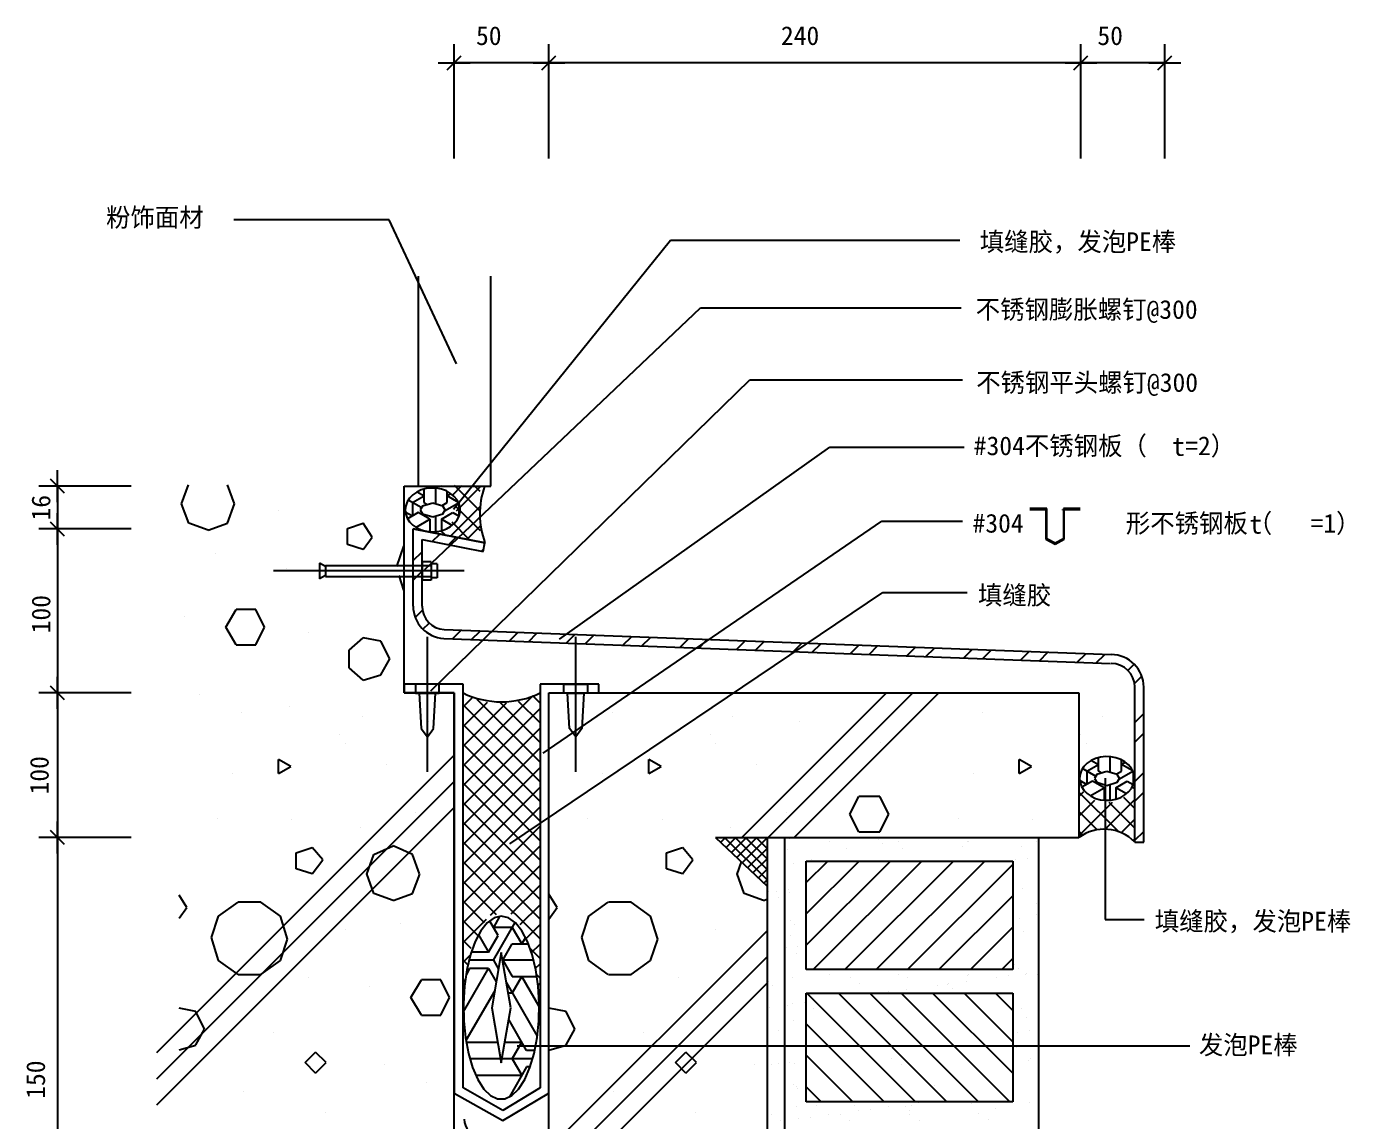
# Model space of a CAD drawing. Header units: metres. Extents: x 3146 to 26774, y 2443 to 36572.
# Drawn here: x 3146 to 26774, y 17026 to 36572 of the extents above; entities that cross this region are included whole.
import ezdxf

# ---------------------------------------------------------------- set-up
doc = ezdxf.new("R2010")
doc.units = ezdxf.units.M
for name, color, linetype in [('1', 5, 'Continuous'), ('DIM', 3, 'Continuous'), ('PUB_DIM', 3, 'Continuous'), ('PUB_HATCH', 5, 'Continuous'), ('PUB_TEXT', 7, 'Continuous'), ('S_SURFACE', 2, 'Continuous')]:
    doc.layers.add(name, color=color, linetype=linetype)

# ---------------------------------------------------------------- blocks, each defined once
blk = doc.blocks.new('_DIMX')
blk.add_line((-150, 0), (150, 0))
blk.add_lwpolyline([(-66.68, -66.7), (64.18, 64.18)])

msp = doc.modelspace()

# ---------------------------------------------------------------- linework, layer by layer
for p, q in [((10142.03, 28370.13), (10142.03, 32115.61)), ((11434.35, 28370.13), (11434.35, 32115.61)), ((9887.06, 24676.48), (9887.06, 28370.13)), ((9887.06, 28370.13), (11434.35, 28370.13)), ((9982.29, 28154.44), (9939.62, 28088.28)), ((10039.86, 28212.95), (9982.29, 28154.44)), ((10110.24, 28261.7), (10039.86, 28212.95)), ((10190.89, 28298.91), (10110.24, 28261.7)), ((10278.89, 28323.26), (10190.89, 28298.91)), ((10371.07, 28333.85), (10278.89, 28323.26)), ((10464.09, 28330.31), (10371.07, 28333.85)), ((10554.6, 28312.76), (10464.09, 28330.31)), ((10639.31, 28281.84), (10554.6, 28312.76)), ((10715.17, 28238.66), (10639.31, 28281.84)), ((10779.43, 28184.79), (10715.17, 28238.66)), ((10829.78, 28122.17), (10779.43, 28184.79)), ((10864.39, 28053.07), (10829.78, 28122.17)), ((9913.38, 28016.85), (9904.53, 27942.76)), ((9904.53, 27942.76), (9913.38, 27868.66)), ((9939.62, 28088.28), (9913.38, 28016.85)), ((10215.1, 28010.57), (10172.15, 27942.76)), ((10172.15, 27942.76), (10215.1, 27874.94)), ((10394.38, 28066.68), (10215.1, 28010.57)), ((10573.67, 28010.57), (10394.38, 28066.68)), ((10616.61, 27942.76), (10573.67, 28010.57)), ((10573.67, 27874.94), (10616.61, 27942.76)), ((10882.02, 27979.97), (10864.39, 28053.07)), ((10864.39, 27832.44), (10882.02, 27905.54)), ((10882.02, 27905.54), (10882.02, 27979.97)), ((9913.38, 27868.66), (9939.62, 27797.23)), ((9939.62, 27797.23), (9982.29, 27731.07)), ((9982.29, 27731.07), (10039.86, 27672.56)), ((10039.86, 27672.56), (10110.24, 27623.81)), ((10215.1, 27874.94), (10394.38, 27818.83)), ((10394.38, 27818.83), (10573.67, 27874.94)), ((10639.31, 27603.67), (10715.17, 27646.85)), ((10715.17, 27646.85), (10779.43, 27700.72)), ((10779.43, 27700.72), (10829.78, 27763.34)), ((10829.78, 27763.34), (10864.39, 27832.44)), ((10110.24, 27623.81), (10190.89, 27586.6)), ((10190.89, 27586.6), (10278.89, 27562.25)), ((10278.89, 27562.25), (10371.07, 27551.66)), ((10371.07, 27551.66), (10464.09, 27555.2)), ((10464.09, 27555.2), (10554.6, 27572.75)), ((10554.6, 27572.75), (10639.31, 27603.67)), ((8483.31, 26933.14), (8377.58, 26992.61)), ((8377.58, 26992.61), (8377.58, 26715.08)), ((8483.31, 26952.96), (10368.75, 26952.96)), ((8483.31, 26952.96), (8483.31, 26754.73)), ((10204.24, 27019.04), (10204.24, 26688.65)), ((10368.75, 27019.04), (10204.24, 27019.04)), ((10368.75, 27019.04), (10368.75, 26688.65)), ((10474.48, 26979.4), (10368.75, 26979.4)), ((10474.48, 26979.4), (10474.48, 26728.29)), ((8483.31, 26774.55), (8377.58, 26715.08)), ((8483.31, 26754.73), (10368.75, 26754.73)), ((10474.48, 26728.29), (10368.75, 26728.29)), ((10368.75, 26688.65), (10204.24, 26688.65)), ((10777.65, 24676.48), (9887.06, 24676.48)), ((10777.65, 9448.86), (10777.65, 24676.48)), ((12469.28, 24676.48), (21926.61, 24676.48)), ((12469.28, 9448.86), (12469.28, 24676.48)), ((21926.61, 24676.48), (21926.61, 22095.82)), ((22073.13, 23421.11), (22015.57, 23362.6)), ((22143.51, 23469.86), (22073.13, 23421.11)), ((22224.17, 23507.08), (22143.51, 23469.86)), ((22312.17, 23531.42), (22224.17, 23507.08)), ((22404.35, 23542.02), (22312.17, 23531.42)), ((22497.37, 23538.47), (22404.35, 23542.02)), ((22587.87, 23520.93), (22497.37, 23538.47)), ((22672.58, 23490), (22587.87, 23520.93)), ((22748.44, 23446.83), (22672.58, 23490)), ((22812.71, 23392.95), (22748.44, 23446.83)), ((22863.06, 23330.33), (22812.71, 23392.95)), ((21946.66, 23225.02), (21937.8, 23150.92)), ((21972.89, 23296.44), (21946.66, 23225.02)), ((22015.57, 23362.6), (21972.89, 23296.44)), ((22248.37, 23218.73), (22205.43, 23150.92)), ((22427.66, 23274.84), (22248.37, 23218.73)), ((22606.94, 23218.73), (22427.66, 23274.84)), ((22649.89, 23150.92), (22606.94, 23218.73)), ((22897.67, 23261.23), (22863.06, 23330.33)), ((22915.29, 23188.14), (22897.67, 23261.23)), ((22915.29, 23113.7), (22915.29, 23188.14)), ((21937.8, 23150.92), (21946.66, 23076.82)), ((21946.66, 23076.82), (21972.89, 23005.4)), ((21972.89, 23005.4), (22015.57, 22939.23)), ((22015.57, 22939.23), (22073.13, 22880.72)), ((22205.43, 23150.92), (22248.37, 23083.1)), ((22248.37, 23083.1), (22427.66, 23027)), ((22427.66, 23027), (22606.94, 23083.1)), ((22606.94, 23083.1), (22649.89, 23150.92)), ((22812.71, 22908.88), (22863.06, 22971.5)), ((22863.06, 22971.5), (22897.67, 23040.61)), ((22897.67, 23040.61), (22915.29, 23113.7)), ((22073.13, 22880.72), (22143.51, 22831.98)), ((22143.51, 22831.98), (22224.17, 22794.76)), ((22224.17, 22794.76), (22312.17, 22770.41)), ((22312.17, 22770.41), (22404.35, 22759.82)), ((22404.35, 22759.82), (22497.37, 22763.36)), ((22497.37, 22763.36), (22587.87, 22780.91)), ((22587.87, 22780.91), (22672.58, 22811.83)), ((22672.58, 22811.83), (22748.44, 22855.01)), ((22748.44, 22855.01), (22812.71, 22908.88)), ((15444.28, 22095.82), (21926.61, 22095.82)), ((15444.28, 22095.82), (16361.08, 21225.06)), ((16361.08, 22095.82), (16361.08, 14226.8)), ((16678.26, 15125.48), (16678.26, 22095.82)), ((21204.38, 22095.82), (21204.38, 16490.12)), ((17060.99, 21676.2), (20747.21, 21676.2)), ((17060.99, 19737.7), (17060.99, 21676.2)), ((20747.21, 21676.2), (20747.21, 19737.7)), ((20747.21, 19737.7), (17060.99, 19737.7)), ((17060.99, 19318.07), (20747.21, 19318.07)), ((17060.99, 17379.57), (17060.99, 19318.07)), ((20747.21, 19318.07), (20747.21, 17379.57)), ((20747.21, 17379.57), (17060.99, 17379.57))]:
    msp.add_line(p, q)
for centre, radius, start, end in [((12749.68, 27869.17), 1513.52, 160.99, 199.72), ((11623.47, 26076.97), 1560.02, 243.86, 296.14), ((22378.94, 21473.82), 769.08, 44.78, 126.03)]:
    msp.add_arc(centre, radius, start, end)
at = {"layer": '1'}
for p, q in [((21351.67, 27967.46), (21052.06, 27967.46)), ((21052.06, 27951.47), (21335.68, 27951.47)), ((21061.55, 27985.75), (21061.55, 27969.76)), ((21335.68, 27951.47), (21335.68, 27418.67)), ((21351.67, 27428.26), (21351.67, 27967.46)), ((21637.28, 27936.61), (21637.28, 27952.6)), ((21949.51, 27967.46), (21649.9, 27967.46)), ((21649.9, 27967.46), (21649.9, 27428.26)), ((21665.89, 27418.67), (21665.89, 27951.47)), ((21665.89, 27951.47), (21949.51, 27951.47)), ((10045.65, 26228.05), (10045.65, 27604.22)), ((10045.65, 27604.22), (11324.93, 27358.47)), ((10204.24, 26228.05), (10204.24, 27412.26)), ((10204.24, 27412.26), (11295.01, 27202.73)), ((21335.68, 27418.67), (21500.8, 27330.45)), ((21500.8, 27348.58), (21351.67, 27428.26)), ((21649.9, 27428.26), (21500.8, 27348.58)), ((21500.8, 27330.45), (21665.89, 27418.67)), ((11295.01, 27202.73), (11324.93, 27358.47)), ((10601.41, 25805.92), (22501.94, 25360.38)), ((10591.77, 25647.63), (22492.29, 25202.08)), ((9887.06, 24835.07), (9887.06, 24676.48)), ((10936.24, 24835.07), (9887.06, 24835.07)), ((10936.24, 17625.07), (10936.24, 24835.07)), ((13360.56, 24835.07), (12310.69, 24835.07)), ((12310.69, 24835.07), (12310.69, 17625.07)), ((13360.56, 24676.48), (13360.56, 24835.07)), ((9887.06, 24676.48), (10777.65, 24676.48)), ((10777.65, 24676.48), (10777.65, 17529.99)), ((12469.28, 17530), (12469.28, 24676.48)), ((12469.28, 24676.48), (13360.56, 24676.48)), ((22924.85, 22015.55), (22924.85, 24778.88)), ((23083.44, 22015.55), (23083.44, 24778.88)), ((22924.85, 22015.55), (23083.44, 22015.55)), ((10777.65, 17529.99), (11645.12, 17044.72)), ((11645.11, 17224.52), (10936.24, 17625.07)), ((12310.69, 17625.07), (11645.11, 17224.52)), ((11645.12, 17044.72), (12469.28, 17530))]:
    msp.add_line(p, q, dxfattribs=at)
for centre, radius, start, end in [((10627.14, 26228.05), 581.5, 180, 266.51), ((10627.14, 26228.05), 422.91, 180, 266.51), ((22501.94, 24778.88), 581.5, 0, 90), ((22501.94, 24778.88), 422.91, 0, 90)]:
    msp.add_arc(centre, radius, start, end, dxfattribs=at)
at = {"layer": 'PUB_DIM'}
for p, q in [((10777.66, 34218.44), (10777.66, 36253.9)), ((12469.29, 34218.44), (12469.29, 36253.9)), ((12469.29, 34218.44), (12469.29, 36253.9)), ((21962.4, 34218.44), (21962.4, 36253.9)), ((21962.4, 34218.44), (21962.4, 36253.9)), ((23462.41, 34218.44), (23462.41, 36253.9)), ((12467.97, 35923.51), (10778.98, 35923.51)), ((21961.08, 35923.51), (12470.61, 35923.51)), ((23461.09, 35923.51), (21963.72, 35923.51)), ((9616.05, 33123.23), (6847.81, 33123.23)), ((10817.77, 30550.09), (9616.05, 33123.23)), ((10765, 27956.75), (14640.66, 32760.34)), ((14640.66, 32760.34), (19801.31, 32760.34)), ((10253.48, 26878.6), (15176.35, 31550.9)), ((15176.35, 31550.9), (19824.25, 31550.9)), ((10362.92, 24712.13), (16055.42, 30265.5)), ((16055.42, 30265.5), (19846.99, 30265.5)), ((12659.29, 25638.37), (17479.07, 29061.18)), ((17479.07, 29061.18), (19877.27, 29061.18)), ((5016.69, 28370.13), (3368.41, 28370.13)), ((3698.8, 28368.8), (3698.8, 27605.54)), ((12368.04, 23599.39), (18410.78, 27743.19)), ((18410.78, 27743.19), (19850.83, 27743.19)), ((5016.69, 27604.21), (3368.41, 27604.21)), ((5016.69, 27604.21), (3368.41, 27604.21)), ((3698.8, 27602.89), (3698.8, 24677.8)), ((11769.1, 21980.61), (18429.36, 26469.6)), ((18429.36, 26469.6), (19929.97, 26469.6)), ((5016.69, 24676.48), (3368.41, 24676.48)), ((5016.69, 24676.48), (3368.41, 24676.48)), ((3698.8, 24675.16), (3698.8, 22097.15)), ((22397.05, 23155.65), (22397.05, 20630.86)), ((5016.69, 22095.83), (3368.41, 22095.83)), ((5016.69, 22095.83), (3368.41, 22095.83)), ((3698.8, 22094.51), (3698.8, 14228.12)), ((22397.05, 20630.86), (23091.89, 20630.86)), ((11899.54, 18376.66), (23903.91, 18376.66))]:
    msp.add_line(p, q, dxfattribs=at)
at = {"layer": 'PUB_HATCH'}
for p, q in [((5914.27, 28052.42), (6037.33, 28390.83)), ((6858.13, 28052.54), (6735.11, 28390.83)), ((10551.62, 28364.53), (10566.54, 28379.45)), ((10745.4, 28207.87), (10914.69, 28377.16)), ((11243.63, 27919.74), (10785.36, 28378.01)), ((11241.45, 28272.36), (11138.12, 28375.69)), ((10188.99, 27984.36), (9956.65, 28118.5)), ((10035.39, 28073.04), (10241.4, 28191.98)), ((10115.52, 28264.66), (10241.4, 28191.98)), ((10241.4, 28073.04), (10241.4, 28314.71)), ((10447.42, 28332), (10447.42, 28062.55)), ((10653.43, 28073.04), (10653.43, 28275.07)), ((10723.75, 28232.58), (10653.43, 28191.98)), ((10855.24, 28075.47), (10653.43, 28191.98)), ((10816.77, 27928.81), (11240.95, 28352.98)), ((6040, 27706.41), (5914.14, 28052.54)), ((6732.39, 27706.29), (6858.26, 28052.42)), ((7648.1, 27928.22), (7648.1, 27928.22)), ((9906.28, 27909.7), (10035.39, 27835.15)), ((10138.39, 27894.63), (9946.65, 27783.92)), ((10035.39, 28073.04), (10035.39, 27835.15)), ((10344.41, 27775.68), (10138.39, 27894.63)), ((10284.47, 28048.17), (10241.4, 28073.04)), ((10550.42, 27775.68), (10756.44, 27894.63)), ((10561.17, 28019.77), (10653.43, 28073.04)), ((10615.39, 27932.14), (10856.95, 28071.6)), ((10712.39, 27473.99), (11243.1, 28004.7)), ((10756.44, 27894.63), (10864.35, 27832.32)), ((11245.81, 27567.12), (10817.84, 27995.1)), ((10859.44, 28065.73), (10859.44, 27835.15)), ((6386.3, 27580.51), (6040.17, 27706.38)), ((6386.27, 27580.5), (6732.4, 27706.37)), ((8872.14, 27611.98), (9155.33, 27706.38)), ((9312.62, 27454.62), (9155.29, 27706.35)), ((10095.97, 27632.25), (10344.41, 27775.68)), ((10344.41, 27775.68), (10344.41, 27553.26)), ((10447.42, 27822.96), (10447.42, 27553.51)), ((10740.69, 27665.83), (10550.42, 27775.68)), ((10550.42, 27775.68), (10550.42, 27571.61)), ((11054.16, 27408.34), (10740.24, 27722.26)), ((10866.87, 27839.44), (10859.44, 27835.15)), ((11006.36, 27417.52), (11245.26, 27656.42)), ((8872.14, 27328.79), (8872.14, 27611.99)), ((9155.32, 27234.35), (9312.65, 27454.62)), ((11324.93, 27358.47), (10045.65, 27604.22)), ((10384.06, 27377.72), (10519.52, 27513.19)), ((10418.42, 27530.46), (10431.86, 27543.89)), ((10620.4, 27491.66), (10542.56, 27569.5)), ((10678.03, 27321.25), (10813.49, 27456.72)), ((9155.34, 27234.39), (8872.14, 27328.78)), ((9756.91, 26930.88), (9879.05, 27297.29)), ((9878.7, 27297.06), (9887.06, 27303.14)), ((10045.65, 27039.31), (10204.24, 27197.9)), ((11265.96, 27208.31), (11303.24, 27245.59)), ((6524.76, 27168.31), (6524.76, 27168.31)), ((10955.4, 26853.84), (7552.55, 26853.84)), ((7780.26, 26903.99), (7780.26, 26903.99)), ((9101.85, 26705.75), (9101.85, 26705.75)), ((9878.98, 26510.69), (9798.77, 26771.38)), ((10045.65, 26688.87), (10204.24, 26847.46)), ((9887.06, 26504.81), (9878.88, 26510.76)), ((5963.08, 26044.96), (5963.08, 26044.96)), ((6700.92, 25849.79), (6889.72, 26164.46)), ((7235.89, 26164.53), (6889.76, 26164.53)), ((7393.21, 25849.88), (7235.88, 26164.54)), ((10082.36, 26024.71), (10210.9, 26153.25)), ((6889.67, 25535.23), (6700.87, 25849.89)), ((7235.89, 25535.2), (7393.22, 25849.86)), ((10220.48, 25812.39), (10332.63, 25924.54)), ((10750.65, 25641.68), (10903.58, 25794.61)), ((11088.44, 25629.03), (11241.37, 25781.97)), ((11764.02, 25603.74), (11916.95, 25756.67)), ((6889.76, 25535.21), (7235.89, 25535.21)), ((8176.74, 25747.61), (8176.74, 25747.61)), ((8902.8, 25440.11), (9154.53, 25660.37)), ((9470.03, 25598.14), (9155.36, 25661.07)), ((9627.32, 25283.49), (9469.99, 25598.15)), ((10299.43, 23269.51), (10299.43, 25679.71)), ((12101.81, 25591.09), (12254.74, 25744.03)), ((12777.39, 25565.8), (12930.32, 25718.73)), ((12947.51, 23269.51), (12947.51, 25679.71)), ((13115.18, 25553.15), (13268.12, 25706.08)), ((13790.77, 25527.86), (13943.7, 25680.79)), ((14128.56, 25515.21), (14281.49, 25668.14)), ((14804.14, 25489.92), (14957.07, 25642.85)), ((15141.93, 25477.27), (15294.86, 25630.2)), ((15817.51, 25451.98), (15970.45, 25604.91)), ((16155.3, 25439.33), (16308.24, 25592.26)), ((16830.89, 25414.04), (16983.82, 25566.97)), ((17168.68, 25401.39), (17321.61, 25554.32)), ((17844.26, 25376.1), (17997.19, 25529.03)), ((8903.61, 25126.15), (8903.61, 25440.82)), ((9469.97, 25000.24), (9627.3, 25283.44)), ((18182.05, 25363.45), (18334.98, 25516.38)), ((18857.63, 25338.16), (19010.57, 25491.09)), ((19195.43, 25325.51), (19348.36, 25478.44)), ((19871.01, 25300.22), (20023.94, 25453.15)), ((20208.8, 25287.57), (20361.73, 25440.5)), ((20884.38, 25262.28), (21037.31, 25415.21)), ((21222.17, 25249.63), (21375.1, 25402.56)), ((21897.75, 25224.34), (22050.69, 25377.27)), ((22235.55, 25211.69), (22388.48, 25364.62)), ((9154.9, 24906.21), (8903.17, 25126.48)), ((22801.81, 25077.08), (22913.95, 25189.23)), ((9155.14, 24905.83), (9469.8, 25000.23)), ((22919.72, 24844.55), (23049.58, 24974.41)), ((6227.4, 24657.3), (6227.4, 24657.3)), ((10930.24, 23368.21), (12190.62, 24628.59)), ((10930.24, 24419.53), (11099.47, 24588.75)), ((12310.71, 24492.34), (12179.07, 24623.98)), ((15912.41, 22095.82), (18493.07, 24676.48)), ((16379.66, 22095.82), (18960.32, 24676.48)), ((16846.91, 22095.82), (19427.57, 24676.48)), ((7846.34, 24426.02), (7846.34, 24426.02)), ((10930.24, 24069.09), (11374.79, 24513.63)), ((10930.24, 23718.65), (11710.21, 24498.62)), ((12310.81, 23090.48), (10930.24, 24471.05)), ((10930.24, 23017.77), (12310.71, 24398.24)), ((12310.78, 23440.95), (11189.91, 24561.82)), ((12310.76, 23791.41), (11603.55, 24498.62)), ((12310.73, 24141.88), (11928.55, 24524.06)), ((6987.31, 24326.9), (6987.31, 24326.9)), ((9134.88, 24260.82), (9134.88, 24260.82)), ((10324.31, 24161.71), (10324.31, 24161.71)), ((12310.84, 22740.02), (10930.24, 24120.61)), ((13595.23, 24326.9), (13595.23, 24326.9)), ((15742.8, 24260.82), (15742.8, 24260.82)), ((16932.23, 24161.71), (16932.23, 24161.71)), ((20203.15, 24326.9), (20203.15, 24326.9)), ((22350.72, 24260.82), (22350.72, 24260.82)), ((22924.85, 24148.81), (23083.44, 24307.4)), ((8738.41, 23930.43), (8738.41, 23930.43)), ((10930.24, 22667.34), (12310.74, 24047.83)), ((15346.33, 23930.43), (15346.33, 23930.43)), ((21954.25, 23930.43), (21954.25, 23930.43)), ((22924.85, 23798.37), (23083.44, 23956.96)), ((8837.53, 23765.23), (8837.53, 23765.23)), ((12310.86, 22389.56), (10930.24, 23770.18)), ((10930.24, 22316.9), (12310.77, 23697.42)), ((15445.45, 23765.23), (15445.45, 23765.23)), ((18385.97, 23798.27), (18385.97, 23798.27)), ((22053.37, 23765.23), (22053.37, 23765.23)), ((5473.58, 18257.79), (10768.52, 23552.73)), ((7865.22, 23364.03), (7644.95, 23489.9)), ((7644.96, 23238.18), (7644.96, 23489.91)), ((9564.4, 23401.79), (9564.4, 23401.79)), ((12310.89, 22039.09), (10930.24, 23419.74)), ((14473.14, 23364.03), (14252.87, 23489.9)), ((14252.88, 23238.18), (14252.88, 23489.91)), ((16172.32, 23401.79), (16172.32, 23401.79)), ((21081.05, 23364.03), (20860.79, 23489.89)), ((20860.8, 23238.18), (20860.8, 23489.91)), ((22068.66, 23281.2), (22274.68, 23400.14)), ((22148.8, 23472.82), (22274.68, 23400.14)), ((22274.68, 23281.2), (22274.68, 23522.88)), ((22480.69, 23540.16), (22480.69, 23270.72)), ((22686.71, 23281.2), (22686.71, 23483.23)), ((22757.02, 23440.74), (22686.71, 23400.14)), ((22888.51, 23283.63), (22686.71, 23400.14)), ((6822.11, 23236.6), (6822.11, 23236.6)), ((7644.95, 23238.17), (7865.21, 23364.03)), ((10930.24, 21966.46), (12310.79, 23347.01)), ((13430.03, 23236.6), (13430.03, 23236.6)), ((14252.87, 23238.17), (14473.13, 23364.03)), ((20037.95, 23236.6), (20037.95, 23236.6)), ((20860.79, 23238.17), (21081.05, 23364.03)), ((22222.26, 23192.52), (21989.92, 23326.66)), ((22068.66, 23281.2), (22068.66, 23043.32)), ((22317.75, 23256.34), (22274.68, 23281.2)), ((22594.44, 23227.93), (22686.71, 23281.2)), ((22648.67, 23140.3), (22890.23, 23279.76)), ((22892.72, 23273.9), (22892.72, 23043.32)), ((22924.85, 23097.49), (23083.44, 23256.08)), ((5473.58, 17790.54), (10768.52, 23085.48)), ((12310.92, 21688.63), (10930.24, 23069.3)), ((10930.24, 21616.02), (12310.82, 22996.6)), ((21939.55, 23117.86), (22068.66, 23043.32)), ((22171.67, 23102.79), (21979.92, 22992.08)), ((22129.25, 22840.41), (22377.68, 22983.85)), ((22377.68, 22983.85), (22171.67, 23102.79)), ((22377.68, 22983.85), (22377.68, 22761.42)), ((22480.69, 23031.12), (22480.69, 22761.68)), ((22583.7, 22983.85), (22789.71, 23102.79)), ((22773.96, 22874), (22583.7, 22983.85)), ((22583.7, 22983.85), (22583.7, 22779.77)), ((22789.71, 23102.79), (22897.62, 23040.49)), ((22924.71, 22962.07), (22891.67, 22995.11)), ((22900.15, 23047.61), (22892.72, 23043.32)), ((12310.94, 21338.16), (10930.24, 22718.86)), ((17840.03, 22514.43), (17997.36, 22829.09)), ((18374.96, 22829.11), (17997.36, 22829.11)), ((18532.28, 22514.46), (18374.95, 22829.12)), ((21927.37, 22828.54), (22016.97, 22918.15)), ((22637.24, 22198.23), (21927.37, 22908.1)), ((21927.37, 22478.1), (22213.33, 22764.07)), ((21927.37, 22127.66), (22526.27, 22726.56)), ((22392.92, 22242.78), (22924.71, 22774.57)), ((22924.71, 22261.19), (22467.04, 22718.87)), ((22924.71, 22611.63), (22726.42, 22809.92)), ((22924.85, 22747.05), (23083.44, 22905.64)), ((5473.58, 17323.29), (10768.52, 22618.23)), ((10093.03, 22542.76), (10093.03, 22542.76)), ((10930.24, 21265.59), (12310.84, 22646.19)), ((16700.95, 22542.76), (16700.95, 22542.76)), ((17997.35, 22199.79), (17840.02, 22514.46)), ((18374.95, 22199.77), (18532.28, 22514.43)), ((22252.58, 22232.45), (21927.37, 22557.66)), ((6557.8, 22443.65), (6557.8, 22443.65)), ((7879.38, 22410.61), (7879.38, 22410.61)), ((9101.85, 22278.45), (9101.85, 22278.45)), ((12310.97, 20987.7), (10930.24, 22368.43)), ((10930.24, 20915.15), (12310.87, 22295.77)), ((13165.72, 22443.65), (13165.72, 22443.65)), ((14487.3, 22410.61), (14487.3, 22410.61)), ((15709.77, 22278.45), (15709.77, 22278.45)), ((19773.64, 22443.65), (19773.64, 22443.65)), ((21095.22, 22410.61), (21095.22, 22410.61)), ((22317.69, 22278.45), (22317.69, 22278.45)), ((22681.48, 22180.9), (22924.71, 22424.13)), ((12311, 20637.24), (10930.24, 22017.99)), ((15534.62, 22010.01), (15620.43, 22095.82)), ((16361.08, 21338.57), (15603.83, 22095.82)), ((15630.48, 21918.97), (15807.33, 22095.82)), ((15726.34, 21827.92), (15994.23, 22095.82)), ((16361.08, 21525.47), (15790.73, 22095.82)), ((15822.19, 21736.88), (16181.13, 22095.82)), ((15918.05, 21645.84), (16361.08, 22088.86)), ((16361.08, 21712.37), (15977.63, 22095.82)), ((16361.08, 21899.27), (16164.53, 22095.82)), ((16361.08, 22086.17), (16351.43, 22095.82)), ((16757.46, 22071.05), (16757.46, 22071.05)), ((17473.03, 22016.94), (17473.03, 22016.94)), ((17997.36, 22199.78), (18374.95, 22199.78)), ((18343.94, 22057.42), (18343.94, 22057.42)), ((18417.02, 21990.46), (18417.02, 21990.46)), ((18707.71, 22019.19), (18707.71, 22019.19)), ((19942.39, 22021.43), (19942.39, 22021.43)), ((19953.8, 22022.37), (19953.8, 22022.37)), ((21177.07, 22023.68), (21177.07, 22023.68)), ((21994.6, 22139.99), (21927.37, 22207.22)), ((22895.04, 22044.02), (22924.71, 22073.7)), ((22924.85, 22046.18), (23083.44, 22204.77)), ((7959.62, 21822.19), (8242.81, 21916.59)), ((7959.62, 21539), (7959.62, 21822.19)), ((8431.56, 21696.36), (8242.77, 21916.62)), ((9218.23, 21444.49), (9344.09, 21790.62)), ((9343.84, 21790.59), (9689.96, 21947.92)), ((10036.34, 21790.72), (9690.21, 21948.05)), ((10162.09, 21444.62), (10036.22, 21790.75)), ((10930.24, 20564.71), (12310.9, 21945.36)), ((14567.54, 21822.19), (14850.73, 21916.59)), ((14567.54, 21539), (14567.54, 21822.19)), ((15039.48, 21696.36), (14850.68, 21916.63)), ((16013.91, 21554.79), (16361.08, 21901.96)), ((16733.76, 21883.21), (16733.76, 21883.21)), ((17771.57, 21896.45), (17771.57, 21896.45)), ((18785.79, 21891.59), (18785.79, 21891.59)), ((19856.63, 21930.17), (19856.63, 21930.17)), ((20894.44, 21943.4), (20894.44, 21943.4)), ((8242.82, 21444.59), (7959.62, 21538.99)), ((8242.81, 21444.59), (8431.61, 21696.32)), ((11862.42, 20735.37), (10930.24, 21667.55)), ((11425.67, 20709.7), (12310.92, 21594.95)), ((14850.74, 21444.59), (14567.54, 21538.99)), ((14850.73, 21444.59), (15039.53, 21696.32)), ((15826.14, 21444.49), (15904.16, 21659.03)), ((16109.76, 21463.75), (16361.08, 21715.06)), ((16205.62, 21372.71), (16361.08, 21528.16)), ((16840.24, 21631.25), (16840.24, 21631.25)), ((17060.99, 21293.58), (17443.61, 21676.2)), ((17060.99, 20732.88), (18004.31, 21676.2)), ((17060.99, 20172.18), (18565.01, 21676.2)), ((17152.08, 21709.44), (17152.08, 21709.44)), ((17187.21, 19737.7), (19125.71, 21676.2)), ((17747.91, 19737.7), (19686.41, 21676.2)), ((18308.61, 19737.7), (20247.12, 21676.2)), ((18869.32, 19737.7), (20747.21, 21615.59)), ((20800.39, 21695.07), (20800.39, 21695.07)), ((21006.76, 21722.24), (21006.76, 21722.24)), ((9343.96, 21098.49), (9218.1, 21444.62)), ((10036.35, 21098.36), (10162.22, 21444.49)), ((11531.44, 20715.92), (10930.24, 21317.11)), ((15951.87, 21098.49), (15826, 21444.62)), ((16301.48, 21281.66), (16361.08, 21341.26)), ((20766.43, 21277.73), (20766.43, 21277.73)), ((6008.67, 20846.7), (5871.77, 21065.74)), ((9690.26, 20972.6), (9344.13, 21098.46)), ((9690.23, 20972.58), (10036.36, 21098.45)), ((11798, 20731.59), (12310.95, 21244.54)), ((12616.58, 20846.7), (12469.28, 21082.39)), ((16298.18, 20972.6), (15952.05, 21098.46)), ((16391.36, 21128.4), (16391.36, 21128.4)), ((16531.51, 21133.06), (16531.51, 21133.06)), ((16737.88, 21160.23), (16737.88, 21160.23)), ((16758.74, 21119.27), (16758.74, 21119.27)), ((17060.21, 21202.67), (17060.21, 21202.67)), ((19430.02, 19737.7), (20747.21, 21054.89)), ((20919.42, 21179.47), (20919.42, 21179.47)), ((5871.77, 20655.02), (6008.69, 20846.7)), ((6574.72, 20689.13), (6920.85, 20940.86)), ((7330.29, 20941.13), (6921.23, 20941.13)), ((7676.28, 20689.47), (7330.15, 20941.2)), ((11321.32, 20575.6), (10930.24, 20966.67)), ((11958.09, 20541.24), (12310.98, 20894.13)), ((12469.28, 20640.44), (12616.6, 20846.7)), ((13182.62, 20689.11), (13528.75, 20940.84)), ((13938.21, 20941.13), (13529.15, 20941.13)), ((14284.18, 20689.48), (13938.05, 20941.22)), ((16298.15, 20972.58), (16361.08, 20995.46)), ((16378.24, 20978.44), (16378.24, 20978.44)), ((16558.55, 21021.89), (16558.55, 21021.89)), ((21161.05, 20916.13), (21161.05, 20916.13)), ((6449.23, 20311.78), (6575.09, 20689.37)), ((7802.21, 20280.37), (7676.35, 20689.43)), ((9828.72, 20560.39), (9828.72, 20560.39)), ((10930.24, 20214.27), (11354.08, 20638.11)), ((11200.79, 20345.69), (10930.24, 20616.24)), ((11561.85, 20344.65), (11411.45, 20605.15)), ((11588.3, 20683.45), (11477.27, 20491.15)), ((11477.27, 19905.15), (11864.96, 20576.65)), ((12311.02, 20286.77), (11867.06, 20730.73)), ((13057.15, 20311.78), (13183.01, 20689.37)), ((14410.13, 20280.37), (14284.26, 20689.43)), ((16772.86, 20616.83), (16772.86, 20616.83)), ((20864.48, 20645.17), (20864.48, 20645.17)), ((21165.94, 20716.66), (21165.94, 20716.66)), ((8837.53, 20461.27), (8837.53, 20461.27)), ((11214.71, 20359.91), (11392.69, 20051.65)), ((11392.69, 20051.65), (11561.85, 20344.65)), ((11815.59, 20491.15), (11477.27, 20491.15)), ((11815.59, 20491.15), (11984.76, 20198.15)), ((12063.36, 20296.08), (12311, 20543.72)), ((12469.28, 16540.41), (16361.08, 20432.21)), ((15445.45, 20461.27), (15445.45, 20461.27)), ((16783.72, 20355.34), (16783.72, 20355.34)), ((16845.94, 20549.87), (16845.94, 20549.87)), ((19990.72, 19737.7), (20747.21, 20494.19)), ((20944.39, 20415.53), (20944.39, 20415.53)), ((6575.03, 19902.77), (6449.16, 20311.83)), ((7676.41, 19902.72), (7802.28, 20280.31)), ((11082.02, 20114.02), (10930.24, 20265.8)), ((11646.43, 19905.15), (11815.59, 20198.15)), ((11815.59, 20198.15), (12099.81, 20198.15)), ((12048.52, 20308.58), (11984.76, 20198.15)), ((12311.05, 19936.31), (12121.91, 20125.44)), ((12152.89, 20035.16), (12311.03, 20193.31)), ((13182.94, 19902.77), (13057.07, 20311.83)), ((14284.33, 19902.71), (14410.2, 20280.31)), ((16711.57, 20135.58), (16711.57, 20135.58)), ((16897.06, 20154.65), (16897.06, 20154.65)), ((6921.09, 19651.09), (6574.96, 19902.82)), ((7329.91, 19650.74), (7676.04, 19902.47)), ((10930.24, 19863.83), (11057.4, 19990.99)), ((11023.58, 19822.02), (10930.24, 19915.36)), ((11477.27, 19905.15), (11043.08, 19905.15)), ((11392.69, 20051.65), (11083.75, 20051.65)), ((11477.27, 19905.15), (11567.8, 19748.34)), ((12193.1, 19905.15), (11646.43, 19905.15)), ((11646.43, 19905.15), (11815.59, 19612.15)), ((12469.28, 16073.16), (16361.08, 19964.96)), ((13528.99, 19651.1), (13182.86, 19902.83)), ((13937.81, 19650.72), (14283.94, 19902.46)), ((16878.76, 20029.07), (16878.76, 20029.07)), ((20551.42, 19737.7), (20747.21, 19933.49)), ((6921.23, 19651.01), (7330.29, 19651.01)), ((10945.2, 18983.59), (11392.69, 19758.65)), ((11054.36, 19758.65), (10989.8, 19646.83)), ((11392.69, 19758.65), (11054.36, 19758.65)), ((11392.69, 19758.65), (11528.95, 19522.64)), ((11815.59, 19319.16), (11984.76, 19612.15)), ((11815.59, 19612.15), (12251.35, 19612.15)), ((12292.85, 19078.52), (11984.76, 19612.15)), ((12223.1, 19754.94), (12311.06, 19842.89)), ((12311.07, 19585.84), (12238.94, 19657.97)), ((13529.15, 19651.01), (13938.21, 19651.01)), ((17480.65, 19645.63), (17480.65, 19645.63)), ((18715.33, 19647.87), (18715.33, 19647.87)), ((19931.56, 19638.35), (19931.56, 19638.35)), ((19950.01, 19650.11), (19950.01, 19650.11)), ((20670.64, 19624.92), (20670.64, 19624.92)), ((20781.82, 19823.51), (20781.82, 19823.51)), ((20854.9, 19756.55), (20854.9, 19756.55)), ((20969.37, 19651.59), (20969.37, 19651.59)), ((20992.97, 19667.36), (20992.97, 19667.36)), ((21184.69, 19652.36), (21184.69, 19652.36)), ((8176.74, 19602.24), (8176.74, 19602.24)), ((9267.04, 19437.04), (9267.04, 19437.04)), ((10004.87, 19241.87), (10193.67, 19556.53)), ((10539.85, 19556.61), (10193.72, 19556.61)), ((10697.17, 19241.96), (10539.84, 19556.62)), ((10965.13, 19530.03), (10930.24, 19564.92)), ((10930.24, 19513.4), (10969.7, 19552.86)), ((11711.1, 19500.14), (12260.09, 18549.27)), ((12272.32, 19453.72), (12311.08, 19492.48)), ((12469.28, 15605.91), (16361.08, 19497.71)), ((14784.66, 19602.24), (14784.66, 19602.24)), ((15874.96, 19437.04), (15874.96, 19437.04)), ((16393.63, 19524.22), (16393.63, 19524.22)), ((16466.71, 19457.26), (16466.71, 19457.26)), ((16808.69, 19591.4), (16808.69, 19591.4)), ((17846.5, 19604.64), (17846.5, 19604.64)), ((18003.49, 19489.16), (18003.49, 19489.16)), ((18858.52, 19386.35), (18858.52, 19386.35)), ((18860.72, 19599.77), (18860.72, 19599.77)), ((19397.05, 19457.25), (19397.05, 19457.25)), ((19589.97, 19475.54), (19589.97, 19475.54)), ((19603.42, 19484.42), (19603.42, 19484.42)), ((19663.05, 19408.57), (19663.05, 19408.57)), ((19925.75, 19526.85), (19925.75, 19526.85)), ((20464.27, 19597.75), (20464.27, 19597.75)), ((21199.83, 19440.48), (21199.83, 19440.48)), ((10193.63, 18927.31), (10004.83, 19241.97)), ((10539.85, 18927.28), (10697.18, 19241.94)), ((11501, 19360.25), (10988.39, 18472.39)), ((11493.92, 19319.16), (11477.27, 19319.16)), ((11490.1, 19296.94), (11477.27, 19319.16)), ((11815.59, 19319.16), (11742.26, 19319.16)), ((12311.1, 19235.38), (12307.38, 19239.1)), ((16811.64, 19141.19), (16811.64, 19141.19)), ((17031.77, 19142.77), (17031.77, 19142.77)), ((17031.77, 19142.77), (17031.77, 19142.77)), ((19011.77, 17379.57), (17073.27, 19318.07)), ((19572.47, 17379.57), (17633.97, 19318.07)), ((20133.17, 17379.57), (18194.67, 19318.07)), ((18536.2, 19343.92), (18536.2, 19343.92)), ((20693.87, 17379.57), (18755.37, 19318.07)), ((20747.21, 17886.94), (19316.07, 19318.07)), ((20747.21, 18447.64), (19876.78, 19318.07)), ((20747.21, 19008.34), (20437.48, 19318.07)), ((6166.1, 18990.22), (5871.77, 19049.08)), ((6323.36, 18675.57), (6166.03, 18990.23)), ((10193.72, 18927.29), (10539.85, 18927.29)), ((12774.01, 18990.22), (12469.28, 19051.17)), ((12931.28, 18675.57), (12773.95, 18990.23)), ((16401.75, 19062.91), (16401.75, 19062.91)), ((16724.08, 19105.35), (16724.08, 19105.35)), ((17198.96, 19036.26), (17198.96, 19036.26)), ((20903, 19042.99), (20903, 19042.99)), ((6166.01, 18392.32), (6323.34, 18675.52)), ((12069.34, 18293.66), (11750.72, 18845.53)), ((12773.93, 18392.32), (12931.26, 18675.52)), ((16833.67, 18827.46), (16833.67, 18827.46)), ((18451.07, 17379.57), (17060.99, 18769.65)), ((20994.34, 18887.65), (20994.34, 18887.65)), ((7548.98, 18611.05), (7548.98, 18611.05)), ((10994.49, 18440.16), (11555.24, 18440.16)), ((11680.94, 18440.16), (11984.76, 18440.16)), ((11815.59, 18147.16), (11984.76, 18440.16)), ((14156.9, 18611.05), (14156.9, 18611.05)), ((16566.17, 18650.57), (16566.17, 18650.57)), ((17800.85, 18652.81), (17800.85, 18652.81)), ((20829.82, 18619.34), (20829.82, 18619.34)), ((21036.19, 18646.51), (21036.19, 18646.51)), ((5871.77, 18304.09), (6165.82, 18392.3)), ((8116.95, 18077.7), (8305.75, 18266.5)), ((8494.54, 18077.69), (8305.74, 18266.49)), ((12213.96, 18293.66), (12069.34, 18293.66)), ((12469.28, 18300.96), (12773.74, 18392.3)), ((14724.87, 18077.7), (14913.67, 18266.5)), ((15102.46, 18077.69), (14913.66, 18266.49)), ((17890.37, 17379.57), (17060.99, 18208.95)), ((20820.6, 18347.87), (20820.6, 18347.87)), ((8305.74, 17888.9), (8116.94, 18077.69)), ((8305.75, 17888.9), (8494.54, 18077.7)), ((9531.36, 18049.38), (9531.36, 18049.38)), ((11605.68, 18147.16), (11059.93, 18147.16)), ((12176.25, 18147.16), (11630.5, 18147.16)), ((12069.34, 18000.66), (11763.01, 17470.08)), ((11815.59, 18147.16), (11984.76, 17854.16)), ((12133.01, 18000.66), (12069.34, 18000.66)), ((14913.66, 17888.89), (14724.86, 18077.69)), ((14913.67, 17888.9), (15102.46, 18077.7)), ((16139.28, 18049.38), (16139.28, 18049.38)), ((16432.41, 18048.57), (16432.41, 18048.57)), ((16560.93, 18057.33), (16560.93, 18057.33)), ((16767.3, 18084.5), (16767.3, 18084.5)), ((16858.64, 18063.52), (16858.64, 18063.52)), ((18586.65, 18152.2), (18586.65, 18152.2)), ((18753.85, 18045.69), (18753.85, 18045.69)), ((21019.32, 18123.71), (21019.32, 18123.71)), ((21056.01, 18156.69), (21056.01, 18156.69)), ((11165.18, 17854.16), (11984.76, 17854.16)), ((7020.35, 17553.79), (7020.35, 17553.79)), ((10291.27, 17718.98), (10291.27, 17718.98)), ((13628.27, 17553.79), (13628.27, 17553.79)), ((16827.03, 17686.97), (16827.03, 17686.97)), ((16886.38, 17657.75), (16886.38, 17657.75)), ((16900.11, 17620.01), (16900.11, 17620.01)), ((17329.67, 17379.57), (17060.99, 17648.25)), ((19355.74, 17662.24), (19355.74, 17662.24)), ((21195.37, 17640.94), (21195.37, 17640.94)), ((16883.62, 17299.59), (16883.62, 17299.59)), ((17245.04, 17303.94), (17245.04, 17303.94)), ((17921.43, 17312.82), (17921.43, 17312.82)), ((18522.4, 17289.03), (18522.4, 17289.03)), ((18831.51, 17290.31), (18831.51, 17290.31)), ((18935.65, 17307.96), (18935.65, 17307.96)), ((19060.92, 17359.93), (19060.92, 17359.93)), ((20006.48, 17346.54), (20006.48, 17346.54)), ((20441.37, 17255.25), (20441.37, 17255.25)), ((21044.29, 17359.78), (21044.29, 17359.78)), ((8474.09, 17190.35), (8474.09, 17190.35)), ((15082.01, 17190.35), (15082.01, 17190.35)), ((16437.5, 17154.9), (16437.5, 17154.9)), ((16604.69, 17048.38), (16604.69, 17048.38)), ((16926.48, 17078.93), (16926.48, 17078.93)), ((17132.85, 17106.1), (17132.85, 17106.1)), ((17455.18, 17148.53), (17455.18, 17148.53)), ((17672.18, 17157.14), (17672.18, 17157.14)), ((17839.37, 17050.63), (17839.37, 17050.63)), ((17993.7, 17219.43), (17993.7, 17219.43)), ((18200.07, 17246.6), (18200.07, 17246.6)), ((18904.59, 17223.35), (18904.59, 17223.35)), ((18906.86, 17159.39), (18906.86, 17159.39)), ((19074.05, 17052.87), (19074.05, 17052.87)), ((20141.54, 17161.63), (20141.54, 17161.63)), ((20141.54, 17161.63), (20141.54, 17161.63)), ((20308.73, 17055.12), (20308.73, 17055.12)), ((20308.73, 17055.12), (20308.73, 17055.12))]:
    msp.add_line(p, q, dxfattribs=at)
at = {"layer": 'S_SURFACE'}
for p, q in [((10087.98, 24835.07), (10087.98, 24670.2)), ((10510.88, 24835.07), (10087.98, 24835.07)), ((10510.88, 24670.2), (10510.88, 24835.07)), ((12736.05, 24670.2), (12736.05, 24835.07)), ((12736.05, 24835.07), (13158.96, 24835.07)), ((13158.96, 24835.07), (13158.96, 24670.2)), ((10087.98, 24670.2), (10510.88, 24670.2)), ((10153.71, 24670.2), (10190.7, 24042.12)), ((10445.15, 24670.2), (10153.71, 24670.2)), ((10408.08, 24040.74), (10445.15, 24670.2)), ((13158.96, 24670.2), (12736.05, 24670.2)), ((12838.86, 24040.74), (12801.79, 24670.2)), ((12801.79, 24670.2), (13093.22, 24670.2)), ((13093.22, 24670.2), (13056.23, 24042.12)), ((10190.7, 24042.12), (10299.43, 23892.72)), ((10299.43, 23892.72), (10408.08, 24040.74)), ((12947.51, 23892.72), (12838.86, 24040.74)), ((13056.23, 24042.12), (12947.51, 23892.72)), ((11366.6, 20573.37), (11252.26, 20431.15)), ((11490.03, 20660.81), (11366.6, 20573.37)), ((11618.09, 20690.32), (11490.03, 20660.81)), ((11746.15, 20660.81), (11618.09, 20690.32)), ((11869.58, 20573.37), (11746.15, 20660.81)), ((11983.91, 20431.15), (11869.58, 20573.37)), ((11252.26, 20431.15), (11151.15, 20239.3)), ((12085.03, 20239.3), (11983.91, 20431.15)), ((11151.15, 20239.3), (11066.91, 20004.74)), ((12169.27, 20004.74), (12085.03, 20239.3)), ((11066.91, 20004.74), (11002.59, 19735.95)), ((11618.09, 20040.48), (11448.93, 19057.76)), ((11787.25, 19057.76), (11618.09, 20040.48)), ((12233.59, 19735.95), (12169.27, 20004.74)), ((11002.59, 19735.95), (10960.51, 19442.65)), ((12275.67, 19442.65), (12233.59, 19735.95)), ((10960.51, 19442.65), (10942.2, 19135.44)), ((12293.97, 19135.44), (12275.67, 19442.65)), ((10942.2, 19135.44), (10948.33, 18825.43)), ((11448.93, 19057.76), (11618.09, 18075.05)), ((11618.09, 18075.05), (11787.25, 19057.76)), ((12287.85, 18825.43), (12293.97, 19135.44)), ((10948.33, 18825.43), (10978.65, 18523.81)), ((12257.53, 18523.81), (12287.85, 18825.43)), ((10978.65, 18523.81), (11032.09, 18241.49)), ((12204.09, 18241.49), (12257.53, 18523.81)), ((11032.09, 18241.49), (11106.71, 17988.67)), ((12129.47, 17988.67), (12204.09, 18241.49)), ((11106.71, 17988.67), (11199.81, 17774.49)), ((12036.37, 17774.49), (12129.47, 17988.67)), ((11199.81, 17774.49), (11308.03, 17606.69)), ((11928.15, 17606.69), (12036.37, 17774.49)), ((11308.03, 17606.69), (11427.45, 17491.34)), ((11427.45, 17491.34), (11553.77, 17432.6)), ((11682.41, 17432.6), (11808.72, 17491.34)), ((11808.72, 17491.34), (11928.15, 17606.69)), ((11553.77, 17432.6), (11682.41, 17432.6))]:
    msp.add_line(p, q, dxfattribs=at)
msp.add_arc((11249.28, 17067.67), 294.77, 180, 270, dxfattribs=at)

# ---------------------------------------------------------------- block references
at = {"layer": 'DIM', "xscale": 1.9, "yscale": 1.9, "zscale": 1.9}
for p in [(10778.98, 35923.51), (12470.61, 35923.51), (21963.72, 35923.51), (23461.09, 35923.51)]:
    msp.add_blockref('_DIMX', p, dxfattribs=at)
at = {"layer": 'DIM', "xscale": 1.9, "yscale": 1.9, "zscale": 1.9, "rotation": 90}
for p in [(3698.8, 28368.8), (3698.8, 27602.89), (3698.8, 24677.8), (3698.8, 22097.15)]:
    msp.add_blockref('_DIMX', p, dxfattribs=at)

# ---------------------------------------------------------------- texts
for s, p in [('50', (11167.85, 36241.05)), ('240', (16609.18, 36241.05)), ('50', (22256.78, 36241.05))]:
    msp.add_text(s, height=335).set_placement(p)
for s, p in [('16', (3570.49, 27754.85)), ('100', (3571.79, 25740.58)), ('100', (3542.02, 22864.74)), ('150', (3476.45, 17432.37))]:
    msp.add_text(s, height=335, rotation=90).set_placement(p)
at = {"layer": 'PUB_TEXT'}
for s, p in [('粉饰面材', (4566.66, 32997.14)), ('填缝胶，发泡PE棒', (20158.34, 32563.67)), ('不锈钢膨胀螺钉@300', (20085.58, 31354.11)), ('不锈钢平头螺钉@300', (20093.1, 30050.2)), ('#304不锈钢板（   =2）', (20050.65, 28920.75)), ('t', (23591.41, 28908.11)), ('#304        形不锈钢板（   =1）', (20029.19, 27538.12)), ('t', (24968.51, 27518.88)), ('填缝胶', (20126.2, 26254.17)), ('填缝胶，发泡PE棒', (23281.75, 20434.75)), ('发泡PE棒', (24068.1, 18226.95))]:
    msp.add_text(s, height=335, dxfattribs=at).set_placement(p)

doc.saveas('drawing.dxf')
